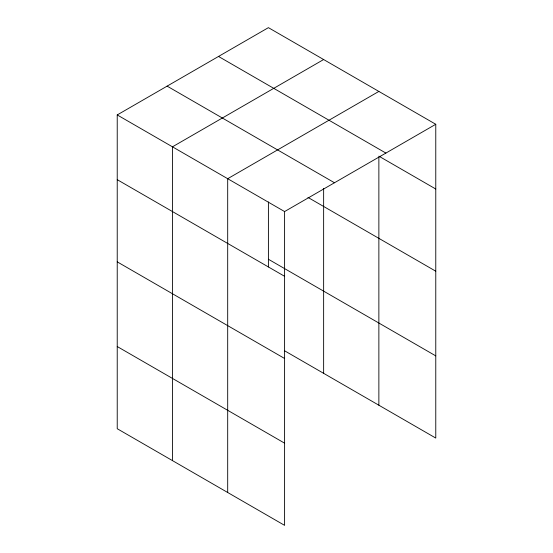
<?xml version="1.0" encoding="UTF-8"?>
<svg xmlns="http://www.w3.org/2000/svg" width="553" height="553" viewBox="0 0 553 553"><rect width="100%" height="100%" fill="white"/><g stroke="black" fill="none" stroke-linecap="round" stroke-linejoin="round"><path stroke-width="0.83" d="M117.229 114.934L284.595 211.557L284.595 525.35L117.229 428.72L117.229 114.934L268.405 27.65L435.771 124.28L435.771 438.066L284.823 350.92M323.636 59.537L172.46 146.822L172.46 460.608M378.867 91.425L227.691 178.709L227.691 492.495M284.595 211.557L435.771 124.28M218.518 56.454L385.883 153.077M378.867 156.16L435.771 189.015M167.117 86.13L334.482 182.76M307.966 197.414L435.771 271.205M268.405 259.253L435.771 355.883M117.229 179.67L284.595 276.293M117.229 261.859L284.595 358.482M117.229 346.537L284.595 443.16M378.867 157.017L378.867 405.218M323.636 188.483L323.636 373.33M268.405 201.949L268.405 266.961"/></g></svg>
